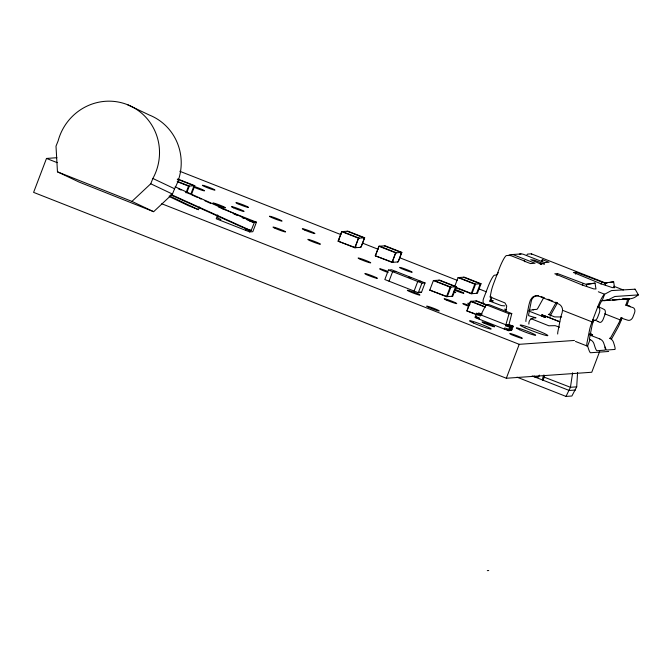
<?xml version="1.0" encoding="UTF-8"?>
<svg xmlns="http://www.w3.org/2000/svg" width="672" height="672" viewBox="0 0 672 672"><rect width="100%" height="100%" fill="white"/><g stroke="black" fill="none" stroke-linecap="round" stroke-linejoin="round"><path stroke-width="1.01" d="M516.978 377.152L566 396.421L571.889 396.01L576.702 386.845L577.584 372.439M572.62 372.792L570.444 387.29L566 396.421M505.789 311.329A12.508 1.949 -68.5 0 1 505.882 310.817L506.722 306.004L504.941 302.912L490.14 296.974L491.24 291.438A12.508 1.949 -68.5 0 1 492.433 286.969L492.668 286.247A12.508 1.949 -68.5 0 1 493.744 283.231L499.355 268.464A13.7 2.134 -68.5 0 1 506.335 255.587L510.023 255.326A4.553 0.714 -68.5 0 1 510.208 255.738M491.702 297.469L491.324 299.41A5.687 0.89 -68.5 0 0 491.425 300.913L492.996 300.804M510.619 327.424L505.462 325.853L505.865 324.794L508.998 324.568L511.778 313.572L488.779 304.525L486.041 304.718L480.371 315.983L476.188 314.336L477.162 314.269M505.865 324.794L509.04 313.765L511.778 313.572M544.228 375.22L543.866 377.026L570.444 387.29L576.702 386.845M543.698 375.085L543.48 375.682A5.695 0.89 -68.5 0 0 542.59 380.192L543.094 380.192L544.303 377.009M56.91 157.71L46.494 158.441L33.6 192.377L506.327 378.252L591.763 372.254L599.5 351.893M186.001 192.814L188.538 186.136L194.796 185.69L191.528 194.284M186.799 192.704L189.319 186.077L177.24 181.331M190.789 194.233L194.015 185.749L177.282 179.172M217.669 214.956L216.224 218.77L249.682 231.924L252.806 231.706L256.435 222.163L222.978 209.009M218.375 216.266L217.669 218.123L220.802 219.358L220.399 220.416M245.498 230.286L245.902 229.219L249.035 230.454M249.682 231.924L250.404 230.017M338.075 241.164L341.695 231.622L347.953 231.185L364.686 237.762L361.057 247.304L354.799 247.75L338.075 241.164L355.589 247.691L355.984 246.632L355.404 246.674L358.218 239.249L359.209 238.148L342.485 231.571M341.494 232.672L338.671 240.097L339.259 240.055M354.799 247.75L358.428 238.199L364.686 237.762M360.276 247.363L361.267 246.263L364.09 238.837L363.502 238.879L363.905 237.821L347.172 231.235M375.253 255.788L378.882 246.246L385.14 245.801L401.864 252.378L398.244 261.929L391.986 262.366L375.253 255.788L392.767 262.307L393.17 261.248L392.582 261.29L395.405 253.865L396.388 252.764L379.663 246.187M375.85 254.713L378.672 247.288M388.458 270.001L384.829 279.544L418.295 292.698L421.42 292.48L425.048 282.937L391.591 269.783L388.458 270.001L421.915 283.156L425.048 282.937M391.986 262.366L395.606 252.823L401.864 252.378M389.012 281.19L392.641 271.648L395.766 271.429M397.463 261.979L398.446 260.879L401.268 253.453L400.68 253.495L401.083 252.437L384.359 245.86M414.112 291.06L417.732 281.509L420.865 281.291M418.295 292.698L421.915 283.156M429.769 290.111L433.39 280.568L439.648 280.132L456.38 286.709L452.752 296.251L446.494 296.688L429.769 290.111L447.283 296.638L450.904 287.087L434.179 280.51M446.494 296.688L450.122 287.146L456.38 286.709M454.793 286.196L458.06 277.603L464.31 277.166L481.043 283.744L477.414 293.286L471.164 293.731L455.364 287.515M451.97 296.302L455.599 286.759L438.866 280.182M471.164 293.731L474.785 284.18L481.043 283.744M477.036 314.916L466.813 310.892L470.442 301.35L476.7 300.913L486.923 304.928M467.418 309.817L470.232 302.4L470.82 302.358M476.633 293.345L480.262 283.802L463.529 277.225M478.338 314.185L478.741 313.127L481.337 314.353L476.591 313.278L474.978 317.52L508.435 330.674L509.418 330.607L511.022 326.365L508.477 325.088L513.173 326.214L511.568 330.456L508.939 329.918M479.161 319.166L479.564 318.108L475.381 316.462L476.356 316.394M504.89 305.886L501.346 305.567L489.796 301.132L491.408 296.89L490.14 296.974M504.252 329.036L504.655 327.97L509.813 329.549M508.435 330.674L510.048 326.432L511.022 326.365M510.586 330.523L512.198 326.281M542.069 261.626L542.758 259.812L549.032 262.273L544.496 262.592L523.589 254.377A6.888 6.787 86 0 0 519.271 254.209M506.327 378.252L519.221 344.324L574.442 340.444M528.856 324.114C528.578 313.438 545.244 320.863 528.805 315.739A5.687 0.89 -68.5 0 1 528.704 314.236L531.208 301.602A5.687 0.89 -68.5 0 1 531.56 300.208L531.67 299.897A5.779 0.84 -61 0 1 532.291 298.637L533.56 297.209A6.821 6.72 86 0 1 538.499 295.747M556.878 275.419L557.567 273.596L586.673 284.592M575.45 274.109L576.148 272.294L605.909 283.55M539.356 375.119L538.625 377.026L535.5 377.252M582.389 285.449L583.078 283.626M600.961 284.147L601.658 282.324M604.934 347.029L605.144 347.911A4.553 0.764 72.3 0 1 605.144 350.129L596.929 350.708A4.553 0.764 72.3 0 1 594.796 346.424L593.998 343.854A6.602 6.502 86 0 0 590.041 339.637L589.663 339.662A5.687 0.89 -68.5 0 1 589.562 338.159L592.108 325.298A5.687 0.89 -68.5 0 1 593.2 321.796L593.72 320.435M598.886 352.01A4.553 0.764 72.3 0 1 598.735 352.17L590.52 352.75A4.553 0.764 72.3 0 1 588.386 348.466L587.622 345.996L590.041 339.637M622.138 317.772L620.962 317.856L620.189 319.897A5.687 0.89 -68.5 0 1 618.618 323.417M611.335 339.352L617.593 328.112A12.508 1.949 -68.5 0 0 621.356 319.822L621.877 318.452M57.464 171.83L131.93 201.398L150.746 183.784L152.872 178.475A52.76 51.349 -64.6 0 0 127.546 104.706A52.76 51.349 -64.6 0 0 58.136 140.851L56.003 146.16L57.464 171.83L79.17 182.112L153.636 211.688L172.452 194.065L174.577 188.765A52.76 51.349 -64.6 0 0 149.251 114.996L127.546 104.706M169.176 196.526L188.899 205.876L198.416 209.656L199.492 206.968M171.192 195.09L241.802 227.018L251.084 230.689L254.31 222.625L175.115 186.808M586.74 286.339L586.421 284.264L595.022 283.08L595.98 288.968L593.729 288.901L582.666 285.18L554.828 273.79L557.567 273.596M576.148 272.294L573.409 272.488L601.247 283.878L612.31 287.599L614.561 287.666L613.645 281.786L605.002 282.954L605.321 285.037M618.601 323.434L611.251 336.638A5.687 0.89 -68.5 0 1 609.974 338.234L609.596 338.26A6.602 6.502 86 0 1 613.553 342.485L614.351 345.047A4.553 0.764 72.3 0 1 614.922 349.448L606.707 350.02A4.553 0.764 72.3 0 1 605.354 347.894L603.742 343.174A6.602 6.502 86 0 0 599.777 338.957M543.841 297.427L538.096 307.751A5.687 0.89 -68.5 0 1 536.81 309.355L533.669 309.574M556.172 302.341L550.402 312.707A5.687 0.89 -68.5 0 1 549.116 314.311L548.352 314.362L554.568 316.882L561.683 316.999M549.998 316.285L556.744 304.181A12.508 1.949 -68.5 0 0 557.365 303.022M498.296 272.664L496.675 275.033L494.542 275.184A12.508 1.949 -68.5 0 0 487.956 286.994L483.521 298.662A6.821 6.72 86 0 0 483.655 303.887M634.805 289.22L611.47 290.59L604.624 294.227A13.7 2.134 -68.5 0 0 597.635 307.104L592.024 321.88A12.508 1.949 -68.5 0 0 589.52 330.078L587.017 342.72A12.508 1.949 -68.5 0 0 587.244 346.03L587.622 345.996M635.006 289.002L638.4 294.899L635.242 297.074A13.482 13.28 86 0 1 627.236 298.838L622.062 299.216L627.337 298.872M595.073 283.088L594.275 283.248M613.645 281.786L609.949 282.416M593.485 283.382L589.898 283.954M612.881 299.88L619.996 299.368M249.119 220.735L252.252 220.517M253.302 222.382L256.435 222.163M511.535 254.596L521.002 253.932M605.942 283.147L531.367 253.823L527.68 254.083A4.553 0.714 -68.5 0 0 526.94 254.881M542.758 259.812L542.321 259.846A4.553 0.714 -68.5 0 0 541.582 260.644M586.421 284.264L589.159 284.071M605.002 282.954L607.74 282.769M489.796 301.132L493.164 300.896M609.504 300.082L602.204 300.594A5.779 0.899 -68.5 0 0 598.811 307.02L597.635 307.104L598.794 307.717A4.553 2.318 -71.7 0 1 599.248 313.051L597.643 317.293A4.553 2.318 -71.7 0 1 593.964 320.443L592.805 319.83L593.981 319.746M612.637 299.863L619.937 299.351M604.288 300.636L629.32 298.88M466.813 310.892L475.037 313.765M478.741 313.127L482.227 314.042M528.982 310.204L533.761 309.859L532.988 309.439M627.236 298.838A5.779 0.899 -68.5 0 1 625.8 305.13L628.799 305.609A4.553 3.41 -64.4 0 1 630.218 306.684M511.795 327.348L512.77 327.272M593.2 321.796L592.024 321.88L562.523 310.279L562.489 309.128A6.821 6.72 86 0 0 558.264 303.811L539.028 296.251A6.821 6.72 86 0 0 532.392 297.293L530.376 300.14A12.508 1.949 -68.5 0 0 528.671 306.155L526.168 318.788A12.508 1.949 -68.5 0 0 525.932 321.527M621.356 319.822L620.189 319.897L604.682 313.807M510.989 329.465L511.972 329.398M534.727 376.9L534.223 376.9A5.695 0.89 -68.5 0 1 534.156 375.883M575.492 390.029L569.234 390.466L532.157 375.934M487.309 570.637L488.737 570.536M609.966 300.073L602.204 300.594L604.624 294.227L598.349 291.766M591.73 334.698L592.259 334.774L591.637 334.362M591.385 334.606L592.679 334.933L590.831 334.001M542.077 314.933L543.707 315.496M544.337 317.016C549.368 318.679 537.281 313.244 543.22 315.328M545.042 317.276L543.413 316.722M589.378 334.009L591.688 334.74M478.346 318.31L478.968 318.503M544.118 316.999L542.892 316.537M543.556 315.403L559.818 321.796L544.152 315.613M542.968 316.596L541.741 316.134M475.952 317.453L476.784 317.772M613.696 286.196L623.381 290.002M510.065 255.326L524.698 261.08M602.305 300.636L602.204 300.594A13.482 13.28 86 0 0 610.21 298.83L614.863 296.486L638.4 294.899M541.162 296.545L544.051 297.679M547.898 299.191L552.712 301.081M555.593 302.224L557.516 302.98M341.695 231.622L358.428 238.199M378.882 246.246L395.606 252.823M458.842 277.553L475.566 284.13L471.946 293.672L456.145 287.456M458.06 277.603L474.785 284.18M179.785 171.268L340.939 234.629M362.426 243.079L378.059 249.228M399.546 257.67L457.17 280.333M478.657 288.784L486.469 291.85M528.847 311.06L541.825 316.126M590.05 335.126L599.852 338.948M178.063 179.113L194.796 185.69M433.39 280.568L450.122 287.146M504.554 309.128L506.461 309.876M177.383 181.751L188.538 186.136M486.041 304.718L509.04 313.765M475.919 300.964L486.142 304.987M575.484 341.443L587.11 346.013M471.223 301.291L485.167 306.776M470.442 301.35L485.31 307.196M249.959 221.071L252.47 222.054M508.998 324.568L513.173 326.214M476.591 313.278L510.048 326.432M419.748 291.824L421.42 292.48M509.057 329.473L511.568 330.456M46.494 158.441L57.238 162.666M161.742 203.759L519.221 344.324M246.893 219.685L254.31 222.625M559.549 327.197L555.148 325.66L548.856 325.794L530.93 318.654M508.62 330.288L509.418 330.607M590.352 333.799L591.553 334.278M178.24 188.748L181.104 190.042M185.875 192.2L189.689 193.931M191.596 194.788L197.324 197.383M199.231 198.24L201.138 199.105M204.96 200.827L210.68 203.423M218.316 206.875L224.045 209.462M233.587 213.772L237.401 215.502M242.172 217.661L244.079 218.518M170.923 194.443L251.084 230.689M507.923 329.986L506.99 329.524M152.872 178.475L174.577 188.765M150.746 183.784L172.452 194.065M169.294 195.846L198.416 209.656M131.93 201.398L153.636 211.688M613.662 287.154L614.561 287.666M562.523 310.279L562.162 312.64A12.508 1.949 -68.5 0 0 560.456 318.654L557.953 331.288A12.508 1.949 -68.5 0 0 557.718 334.026M467.981 306.071A6.821 0.504 20.8 0 1 462.823 303.534A6.821 0.504 20.8 0 1 469.518 305.592M408.559 277.015A6.821 0.504 20.8 0 1 410.886 277.973M469.972 304.483A6.821 0.504 20.8 0 1 469.274 303.467M194.149 186.463A6.821 0.504 20.8 0 1 202.885 189.806A6.821 0.504 20.8 0 1 202.81 190.512A6.821 0.504 20.8 0 1 194.057 187.244M388.105 272.521A6.821 0.504 20.8 0 1 379.621 268.859A6.821 0.504 20.8 0 1 387.156 271.135M455.364 289.506A6.821 0.504 20.8 0 1 463.856 293.244A6.821 0.504 20.8 0 1 454.726 290.254M453.516 291.312A6.821 0.504 20.8 0 1 454.205 292.328M620.962 317.856A5.796 0.428 20.8 0 0 626.136 319.696L628.043 320.284A4.553 3.41 -64.4 0 0 632.932 317.05L634.544 312.808A4.553 3.41 -64.4 0 0 632.881 307.558L630.974 306.978A5.796 0.428 20.8 0 1 625.8 305.13M599.726 351.506A4.553 0.764 72.3 0 0 600.298 352.061L608.513 351.481A4.553 0.764 72.3 0 0 608.664 351.322M508.208 255.595A6.888 6.787 86 0 1 514.122 255.041L535.03 263.264L530.494 263.575L524.219 261.114L524.664 261.08A4.553 0.714 -68.5 0 1 524.832 261.702M598.811 307.02A5.796 0.428 20.8 0 1 603.162 308.927L604.372 309.565A4.553 2.318 -71.7 0 1 604.825 314.899L603.221 319.141A4.553 2.318 -71.7 0 1 599.533 322.291L598.332 321.653A5.796 0.428 20.8 0 0 598.114 321.535M595.333 320.284A5.796 0.428 20.8 0 1 595.762 320.46M596.56 320.804A5.796 0.428 20.8 0 1 597.87 321.409M540.162 263.995A4.553 4.486 86 0 1 541.296 264.272L530.695 259.711L534.248 260.148L544.505 264.046A4.553 4.486 86 0 0 540.557 264.407M628.992 299.006A13.7 2.134 -68.5 0 1 626.968 305.046M531.367 253.823A13.7 2.134 -68.5 0 1 531.686 254.444M401.705 268.657A6.821 0.504 20.8 0 0 412.129 272.286A6.821 0.504 20.8 0 0 403.738 268.514A6.821 0.504 20.8 0 0 401.705 268.657M511.871 334.765A6.821 0.504 20.8 0 0 522.304 338.394A6.821 0.504 20.8 0 0 513.904 334.622A6.821 0.504 20.8 0 0 511.871 334.765M309.952 240.643A6.821 0.504 20.8 0 0 320.384 244.272A6.821 0.504 20.8 0 0 311.984 240.5A6.821 0.504 20.8 0 0 309.952 240.643M366.954 274.789A6.821 0.504 20.8 0 0 377.378 278.418A6.821 0.504 20.8 0 0 368.987 274.646A6.821 0.504 20.8 0 0 366.954 274.789M428.744 307.373A6.821 0.504 20.8 0 0 439.169 311.002A6.821 0.504 20.8 0 0 430.777 307.23A6.821 0.504 20.8 0 0 428.744 307.373M484.151 323.173A6.821 0.504 20.8 0 0 494.575 326.802A6.821 0.504 20.8 0 0 486.184 323.03A6.821 0.504 20.8 0 0 484.151 323.173M204.481 186.514A6.821 0.504 20.8 0 0 214.914 190.142A6.821 0.504 20.8 0 0 206.514 186.371A6.821 0.504 20.8 0 0 204.481 186.514M271.572 217.493A6.821 0.504 20.8 0 0 281.996 221.122A6.821 0.504 20.8 0 0 273.605 217.35A6.821 0.504 20.8 0 0 271.572 217.493M446.258 299.989A6.821 0.504 20.8 0 0 456.691 303.618A6.821 0.504 20.8 0 0 448.291 299.846A6.821 0.504 20.8 0 0 446.258 299.989M360.242 259.266A6.821 0.504 20.8 0 0 370.667 262.895A6.821 0.504 20.8 0 0 362.275 259.123A6.821 0.504 20.8 0 0 360.242 259.266M233.587 207.85A6.821 0.504 20.8 0 0 244.012 211.478A6.821 0.504 20.8 0 0 235.62 207.707A6.821 0.504 20.8 0 0 233.587 207.85M275.108 228.32A6.821 0.504 20.8 0 0 285.533 231.949A6.821 0.504 20.8 0 0 277.141 228.178A6.821 0.504 20.8 0 0 275.108 228.32M215.015 204.229A6.821 0.504 20.8 0 0 225.439 207.858A6.821 0.504 20.8 0 0 217.048 204.086A6.821 0.504 20.8 0 0 215.015 204.229M238.039 203.851A6.821 0.504 20.8 0 0 248.464 207.48A6.821 0.504 20.8 0 0 240.072 203.708A6.821 0.504 20.8 0 0 238.039 203.851M304.433 229.95A6.821 0.504 20.8 0 0 314.857 233.579A6.821 0.504 20.8 0 0 306.466 229.807A6.821 0.504 20.8 0 0 304.433 229.95M409.441 291.497A6.821 0.504 20.8 0 0 419.874 295.126A6.821 0.504 20.8 0 0 411.474 291.354A6.821 0.504 20.8 0 0 409.441 291.497M525 327.818A14.784 1.084 20.8 0 0 547.596 335.681A14.784 1.084 20.8 0 0 529.402 327.508A14.784 1.084 20.8 0 0 525 327.818M473.323 322.93A11.558 0.848 20.8 0 0 490.98 329.07A11.558 0.848 20.8 0 0 476.767 322.686A11.558 0.848 20.8 0 0 473.323 322.93M519.616 329.767A10.399 0.764 20.8 0 0 535.5 335.303A10.399 0.764 20.8 0 0 522.715 329.557A10.399 0.764 20.8 0 0 519.616 329.767"/></g></svg>
